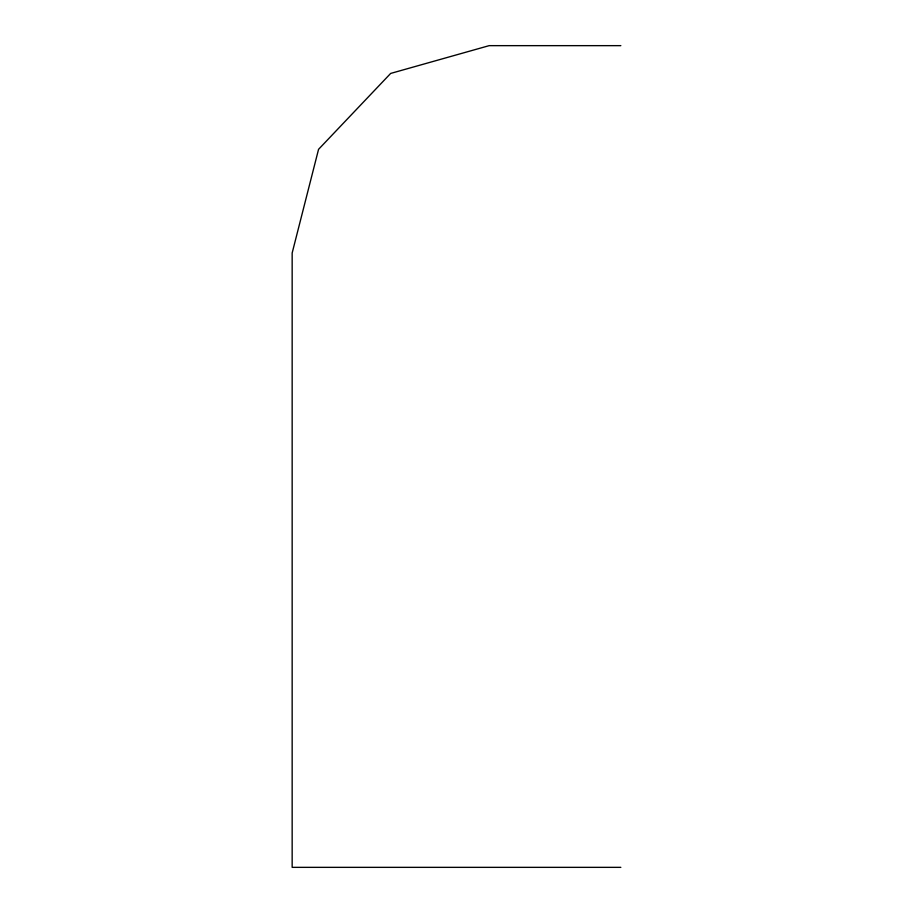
<?xml version="1.0" encoding="UTF-8"?>
<svg xmlns="http://www.w3.org/2000/svg" width="913" height="913" viewBox="0 0 913 913"><rect width="100%" height="100%" fill="white"/><g stroke="black" fill="none" stroke-linecap="round" stroke-linejoin="round"><path stroke-width="1.37" d="M620.84 45.65L489.151 45.65L390.661 73.428L318.557 149.333L292.16 253.015L292.16 867.35L620.84 867.35"/></g></svg>
